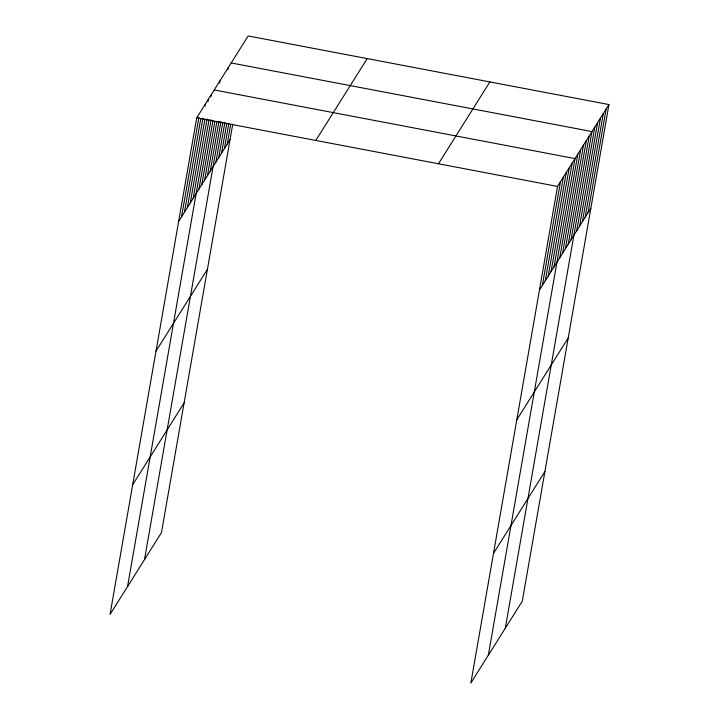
<?xml version="1.0" encoding="UTF-8"?>
<svg xmlns="http://www.w3.org/2000/svg" width="719" height="719" viewBox="0 0 719 719"><rect width="100%" height="100%" fill="white"/><g stroke="black" fill="none" stroke-linecap="round" stroke-linejoin="round"><path stroke-width="1.08" d="M608.948 104.57L557.531 186.419L470.855 683.05L522.273 601.201L608.948 104.57L248.145 35.95L196.727 117.799L110.052 614.43L161.469 532.581L232.74 124.189M181.548 216.841L198.875 117.574M184.459 212.204L200.826 118.455M187.371 207.566L202.965 118.222M205.086 106.088L205.472 103.887M190.283 202.929L204.915 119.102M207.998 101.451L208.384 99.249M193.204 198.291L207.063 118.878M210.91 96.813L211.296 94.611M127.533 586.605L209.013 119.749M198.938 189.151L211.071 119.66M201.769 184.648L212.932 120.675M219.475 83.17L219.861 80.968M204.6 180.145L214.801 121.691M207.423 175.643L216.859 121.601M210.254 171.14L218.918 121.511M227.959 69.671L228.345 67.46M144.501 559.589L220.976 121.421M215.907 162.135L222.836 122.428M218.738 157.632L224.894 122.338M221.56 153.129L226.764 123.353M224.391 148.626L228.822 123.264M227.222 144.133L230.682 124.279M542.351 285.461L560.452 181.781M545.263 280.823L563.363 177.144M548.184 276.186L566.275 172.506M551.096 271.548L569.187 167.869M554.007 266.902L572.099 163.231M488.336 655.225L575.011 158.593L214.208 89.974M559.75 257.762L577.842 154.091M562.573 253.268L580.673 149.588M565.404 248.765L583.495 145.085M568.235 244.262L586.327 140.582M571.057 239.76L589.158 136.08M505.304 628.208L591.98 131.577L231.176 62.957M576.719 230.754L594.811 127.074M579.541 226.251L597.633 122.581M582.372 221.749L600.464 118.078M585.194 217.246L603.295 113.575M588.025 212.752L606.117 109.072M178.636 221.479L230.044 139.63M156.005 351.151L207.414 269.301M315.794 140.448L367.211 58.599M132.682 484.759L184.1 402.901M438.464 163.779L489.882 81.921M539.439 290.099L590.856 208.249M516.808 419.77L568.226 337.921M493.495 553.378L544.903 471.52M196.727 117.799L557.531 186.419"/></g></svg>
